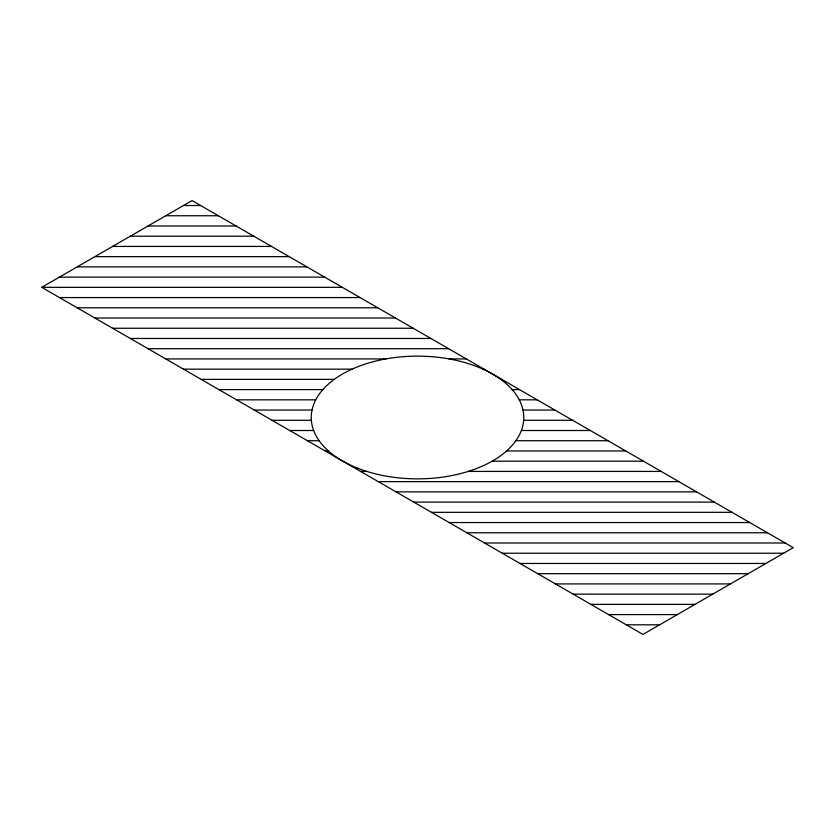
<?xml version="1.0" encoding="UTF-8"?>
<svg xmlns="http://www.w3.org/2000/svg" width="835" height="835" viewBox="0 0 835 835"><rect width="100%" height="100%" fill="white"/><g stroke="black" fill="none" stroke-linecap="round" stroke-linejoin="round"><path stroke-width="1.25" d="M41.75 287.334L192.05 200.567L793.25 547.666L642.95 634.433L41.75 287.334L342.35 287.334M183.449 205.525L200.65 205.525M165.737 215.754L218.363 215.754M148.025 225.982L236.075 225.982M130.312 236.201L253.788 236.201M112.6 246.429L271.5 246.429M94.887 256.658L289.213 256.658M77.175 266.887L306.925 266.887M59.462 277.116L324.638 277.116M59.462 297.563L360.062 297.563M77.175 307.791L377.775 307.791M94.887 318.02L395.487 318.02M112.6 328.249L413.2 328.249M130.312 338.467L430.912 338.467M148.025 348.696L448.625 348.696M165.737 358.925L385.864 358.925M449.136 358.925L466.337 358.925M183.449 369.154L352.067 369.154M482.933 369.154L484.049 369.154M201.172 379.372L334.23 379.372M500.77 379.372L501.772 379.372M218.885 389.601L322.842 389.601M512.158 389.601L519.485 389.601M236.597 399.829L315.724 399.829M519.276 399.829L537.197 399.829M254.31 410.058L312.008 410.058M522.992 410.058L554.91 410.058M272.022 420.287L311.33 420.287M523.67 420.287L572.622 420.287M289.735 430.505L313.636 430.505M521.364 430.505L590.335 430.505M307.447 440.734L319.137 440.734M515.863 440.734L608.047 440.734M325.159 450.963L328.416 450.963M506.584 450.963L625.759 450.963M492.128 461.191L643.472 461.191M360.584 471.42L366.763 471.42M468.237 471.42L661.184 471.42M378.297 481.638L678.897 481.638M396.009 491.867L696.609 491.867M413.722 502.096L714.322 502.096M431.434 512.325L732.034 512.325M449.146 522.543L749.746 522.543M466.859 532.772L767.459 532.772M484.571 543L785.171 543M502.284 553.229L783.616 553.229M520.007 563.458L765.893 563.458M537.719 573.676L748.181 573.676M555.432 583.905L730.468 583.905M573.144 594.134L712.756 594.134M590.856 604.363L695.044 604.363M608.569 614.591L677.331 614.591M626.281 624.81L659.619 624.81M357.933 468.31A106.275 61.362 0 0 0 523.503 421.873A106.275 61.362 0 0 0 371.064 362.306A106.275 61.362 0 0 0 357.933 468.31"/></g></svg>
